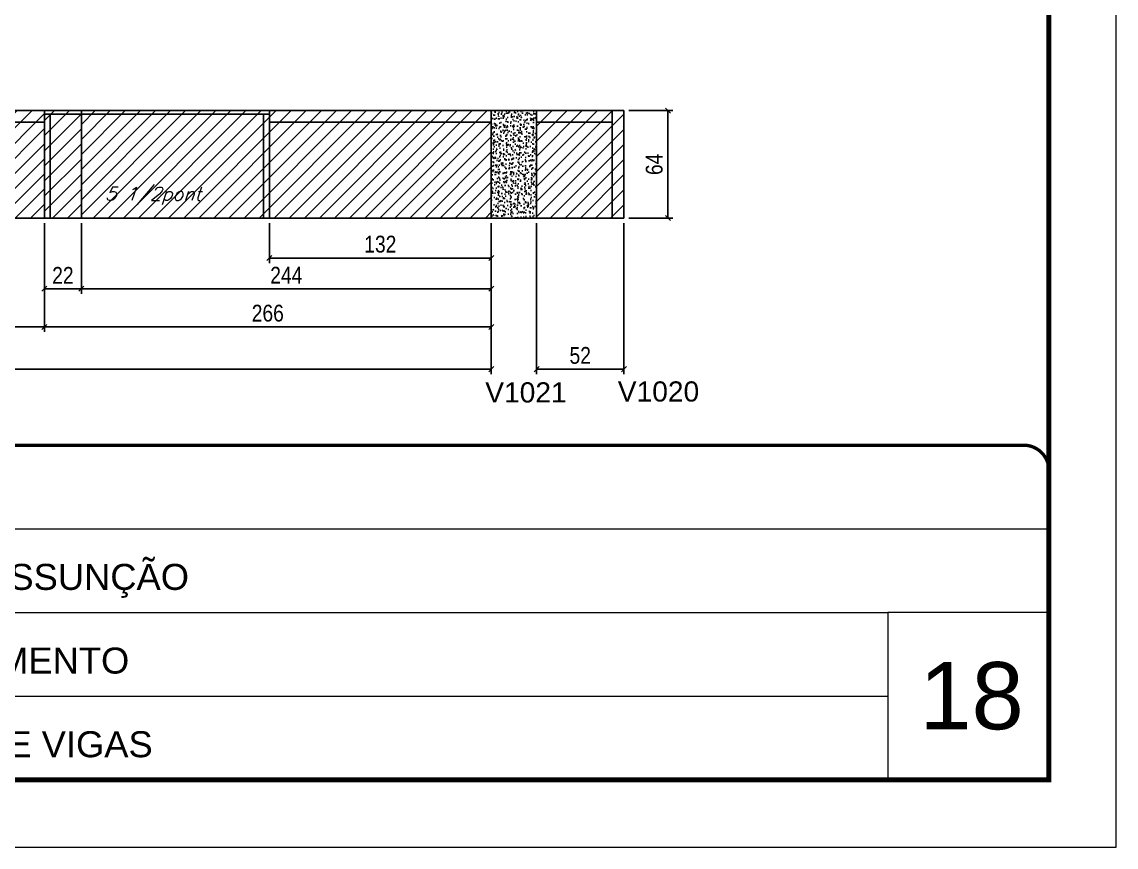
# Model space of a CAD drawing. Extents: x -20960 to -5926, y -2106 to 21915.
# Drawn here: x -9775 to -9123, y 16271 to 16762 of the extents above; entities that cross this region are included whole.
import ezdxf

# ---------------------------------------------------------------- set-up
doc = ezdxf.new("R2010")
doc.units = 0
doc.linetypes.add('CONTINUO', pattern=[0])
doc.linetypes.add('DASHED', pattern=[0.75, 0.5, -0.25])
for name, color, linetype in [('5', 5, 'Continuous'), ('COTA', 241, 'Continuous'), ('Painéis', 200, 'Continuous'), ('Reaproveitamento', 251, 'Continuous'), ('SARR_2.2x7', 40, 'Continuous'), ('SARR_3.5x7', 81, 'Continuous'), ('texto', 7, 'Continuous')]:
    doc.layers.add(name, color=color, linetype=linetype)
for name, color, linetype, lineweight in [('CARIMBO', 255, 'Continuous', 9), ('Folhas', 255, 'Continuous', 9), ('SARRAFO DE PRESSAO', 251, 'DASHED', 9)]:
    doc.layers.add(name, color=color, linetype=linetype, lineweight=lineweight)
doc.styles.add('ARIAL', font='arial.ttf')
doc.styles.add('COTA TECNICA', font='techl___.ttf', dxfattribs={"height": 10})
doc.styles.add('Romans', font='romans.shx')
doc.styles.get("Standard").update_dxf_attribs({"font": 'arial.ttf'})
doc.dimstyles.new('PAINEL', dxfattribs={"dimtxt": 10, "dimasz": 3, "dimexe": 3, "dimexo": 3, "dimgap": 3, "dimtad": 1, "dimdec": 1, "dimzin": 12, "dimdsep": 46, "dimtxsty": 'COTA TECNICA', "dimblk1": 'OBLIQUE', "dimblk2": 'OBLIQUE', "dimsah": 1, "dimcen": 0.9, "dimclrd": 4, "dimclre": 4, "dimclrt": 240, "dimadec": 1, "dimazin": 3, "dimtfac": 1, "dimtdec": 1, "dimtmove": 0, "dimatfit": 3, "dimfxl": 1, "dimtolj": 1, "dimtzin": 12, "dimarcsym": 0})
pattern_1 = [(45, (-150703.2174, -14867.5354), (-4.49012806, 4.49012806), [])]

# ---------------------------------------------------------------- blocks, each defined once
blk = doc.blocks.new('9999999999')
at = {"color": 30, "linetype": 'CONTINUO'}
for p, q in [((98564.56, 34379.64), (99583.98, 34379.64)), ((98564.56, 34329.83), (99487.98, 34329.83)), ((99583.98, 34329.83), (99487.98, 34329.83)), ((99487.98, 34329.83), (99487.98, 34230.21)), ((98564.56, 34280.02), (99487.98, 34280.02))]:
    blk.add_line(p, q, dxfattribs=at)
at = {"color": 30, "linetype": 'CONTINUO', "const_width": 2}
blk.add_lwpolyline([(99583.98, 34230.21), (99583.98, 34414.45, 0.414214), (99568.98, 34429.45), (98228.98, 34429.45, 0.414214), (98213.98, 34414.45), (98213.98, 34245.21, 0.414214), (98228.98, 34230.21), (99583.98, 34230.21)], format="xyb", dxfattribs=at)
at = {"layer": 'Folhas'}
blk.add_lwpolyline([(98138.98, 34190.21), (99623.98, 34190.21), (99623.98, 35240.21), (98138.98, 35240.21)], close=True, dxfattribs=at)
at = {"layer": 'Folhas', "color": 30, "const_width": 3}
blk.add_lwpolyline([(98213.98, 34230.21), (99583.98, 34230.21), (99583.98, 35200.21), (98213.98, 35200.21)], close=True, dxfattribs=at)
at = {"color": 7, "linetype": 'Continuous', "ltscale": 5, "style": 'ARIAL'}
for s, p in [('HOSPITAL ASSUNÇÃO', (98837.68, 34343.32)), ('8° e 9° PAVIMENTO', (98837.68, 34293.51)), ('LATERAIS DE VIGAS', (98837.68, 34243.7))]:
    blk.add_text(s, height=15.4829, dxfattribs=at).set_placement(p)
blk = doc.blocks.new('_Oblique')
at = {"color": 0, "linetype": 'ByBlock', "lineweight": -2}
blk.add_line((-0.5, -0.5), (0.5, 0.5), dxfattribs=at)
blk = doc.blocks.new('*D6883')
at = {"layer": 'COTA', "color": 4, "linetype": 'ByBlock', "lineweight": -2, "transparency": 16777216}
for p, q in [((-9468.55, 16642.54), (-9468.55, 16552.61)), ((-9416.55, 16642.54), (-9416.55, 16552.61)), ((-9416.55, 16555.61), (-9468.55, 16555.61))]:
    blk.add_line(p, q, dxfattribs=at)
at = {"layer": 'Defpoints', "color": 0, "linetype": 'ByBlock', "transparency": 16777216}
for p in [(-9468.55, 16645.54), (-9416.55, 16645.54), (-9468.55, 16555.61)]:
    blk.add_point(p, dxfattribs=at)
at = {"layer": 'COTA', "color": 4, "linetype": 'ByBlock', "lineweight": -2, "transparency": 16777216, "xscale": 3, "yscale": 3, "zscale": 3, "rotation": 180}
blk.add_blockref('_Oblique', (-9468.55, 16555.61), dxfattribs=at)
at = {"layer": 'COTA', "color": 4, "linetype": 'ByBlock', "lineweight": -2, "transparency": 16777216, "xscale": 3, "yscale": 3, "zscale": 3}
blk.add_blockref('_Oblique', (-9416.55, 16555.61), dxfattribs=at)
at = {"layer": 'COTA', "color": 240, "linetype": 'ByBlock', "transparency": 16777216, "insert": (-9442.55, 16563.72), "char_height": 10, "attachment_point": 5, "style": 'COTA TECNICA'}
blk.add_mtext('\\A1;52', dxfattribs=at)
blk = doc.blocks.new('*D6884')
at = {"layer": 'COTA', "color": 4, "linetype": 'ByBlock', "lineweight": -2, "transparency": 16777216}
for p, q in [((-10005.55, 16642.54), (-10005.55, 16577.78)), ((-9761.55, 16642.54), (-9761.55, 16577.78)), ((-10005.55, 16580.78), (-9761.55, 16580.78))]:
    blk.add_line(p, q, dxfattribs=at)
at = {"layer": 'Defpoints', "color": 0, "linetype": 'ByBlock', "transparency": 16777216}
for p in [(-10005.55, 16645.54), (-9761.55, 16645.54), (-9761.55, 16580.78)]:
    blk.add_point(p, dxfattribs=at)
at = {"layer": 'COTA', "color": 4, "linetype": 'ByBlock', "lineweight": -2, "transparency": 16777216, "xscale": 3, "yscale": 3, "zscale": 3, "rotation": 180}
blk.add_blockref('_Oblique', (-10005.55, 16580.78), dxfattribs=at)
at = {"layer": 'COTA', "color": 4, "linetype": 'ByBlock', "lineweight": -2, "transparency": 16777216, "xscale": 3, "yscale": 3, "zscale": 3}
blk.add_blockref('_Oblique', (-9761.55, 16580.78), dxfattribs=at)
at = {"layer": 'COTA', "color": 240, "linetype": 'ByBlock', "transparency": 16777216, "insert": (-9883.55, 16588.86), "char_height": 10, "attachment_point": 5, "style": 'COTA TECNICA'}
blk.add_mtext('\\A1;244', dxfattribs=at)
blk = doc.blocks.new('*D6885')
at = {"layer": 'COTA', "color": 4, "linetype": 'ByBlock', "lineweight": -2, "transparency": 16777216}
for p, q in [((-9761.55, 16642.54), (-9761.55, 16577.78)), ((-9495.55, 16642.53), (-9495.55, 16577.78)), ((-9761.55, 16580.78), (-9495.55, 16580.78))]:
    blk.add_line(p, q, dxfattribs=at)
at = {"layer": 'Defpoints', "color": 0, "linetype": 'ByBlock', "transparency": 16777216}
for p in [(-9761.55, 16645.54), (-9495.55, 16645.53), (-9495.55, 16580.78)]:
    blk.add_point(p, dxfattribs=at)
at = {"layer": 'COTA', "color": 4, "linetype": 'ByBlock', "lineweight": -2, "transparency": 16777216, "xscale": 3, "yscale": 3, "zscale": 3, "rotation": 180}
blk.add_blockref('_Oblique', (-9761.55, 16580.78), dxfattribs=at)
at = {"layer": 'COTA', "color": 4, "linetype": 'ByBlock', "lineweight": -2, "transparency": 16777216, "xscale": 3, "yscale": 3, "zscale": 3}
blk.add_blockref('_Oblique', (-9495.55, 16580.78), dxfattribs=at)
at = {"layer": 'COTA', "color": 240, "linetype": 'ByBlock', "transparency": 16777216, "insert": (-9628.55, 16588.89), "char_height": 10, "attachment_point": 5, "style": 'COTA TECNICA'}
blk.add_mtext('\\A1;266', dxfattribs=at)
blk = doc.blocks.new('*D6886')
at = {"layer": 'COTA', "color": 4, "linetype": 'ByBlock', "lineweight": -2, "transparency": 16777216}
for p, q in [((-9413.55, 16709.54), (-9387.34, 16709.54)), ((-9390.34, 16709.54), (-9390.34, 16645.54)), ((-9413.55, 16645.54), (-9387.34, 16645.54))]:
    blk.add_line(p, q, dxfattribs=at)
at = {"layer": 'Defpoints', "color": 0, "linetype": 'ByBlock', "transparency": 16777216}
for p in [(-9416.55, 16709.54), (-9416.55, 16645.54), (-9390.34, 16645.54)]:
    blk.add_point(p, dxfattribs=at)
at = {"layer": 'COTA', "color": 4, "linetype": 'ByBlock', "lineweight": -2, "transparency": 16777216, "xscale": 3, "yscale": 3, "zscale": 3}
for p, rotation in [((-9390.34, 16709.54), 90), ((-9390.34, 16645.54), 270)]:
    blk.add_blockref('_Oblique', p, dxfattribs=dict(at, rotation=rotation))
at = {"layer": 'COTA', "color": 240, "linetype": 'ByBlock', "transparency": 16777216, "insert": (-9398.45, 16677.54), "char_height": 10, "attachment_point": 5, "rotation": 90, "style": 'COTA TECNICA'}
blk.add_mtext('\\A1;64', dxfattribs=at)
blk = doc.blocks.new('*D6892')
at = {"layer": 'COTA', "color": 4, "linetype": 'ByBlock', "lineweight": -2, "transparency": 16777216}
for p, q in [((-9627.55, 16642.54), (-9627.55, 16618.76)), ((-9495.55, 16642.53), (-9495.55, 16618.76)), ((-9627.55, 16621.76), (-9495.55, 16621.76))]:
    blk.add_line(p, q, dxfattribs=at)
at = {"layer": 'Defpoints', "color": 0, "linetype": 'ByBlock', "transparency": 16777216}
for p in [(-9627.55, 16645.54), (-9495.55, 16645.53), (-9495.55, 16621.76)]:
    blk.add_point(p, dxfattribs=at)
at = {"layer": 'COTA', "color": 4, "linetype": 'ByBlock', "lineweight": -2, "transparency": 16777216, "xscale": 3, "yscale": 3, "zscale": 3, "rotation": 180}
blk.add_blockref('_Oblique', (-9627.55, 16621.76), dxfattribs=at)
at = {"layer": 'COTA', "color": 4, "linetype": 'ByBlock', "lineweight": -2, "transparency": 16777216, "xscale": 3, "yscale": 3, "zscale": 3}
blk.add_blockref('_Oblique', (-9495.55, 16621.76), dxfattribs=at)
at = {"layer": 'COTA', "color": 240, "linetype": 'ByBlock', "transparency": 16777216, "insert": (-9561.55, 16629.97), "char_height": 10, "attachment_point": 5, "style": 'COTA TECNICA'}
blk.add_mtext('\\A1;132', dxfattribs=at)
blk = doc.blocks.new('*D6893')
at = {"layer": 'COTA', "color": 4, "linetype": 'ByBlock', "lineweight": -2, "transparency": 16777216}
for p, q in [((-9761.55, 16642.54), (-9761.55, 16600.44)), ((-9739.55, 16642.54), (-9739.55, 16600.44)), ((-9761.55, 16603.44), (-9739.55, 16603.44))]:
    blk.add_line(p, q, dxfattribs=at)
at = {"layer": 'Defpoints', "color": 0, "linetype": 'ByBlock', "transparency": 16777216}
for p in [(-9761.55, 16645.54), (-9739.55, 16645.54), (-9739.55, 16603.44)]:
    blk.add_point(p, dxfattribs=at)
at = {"layer": 'COTA', "color": 4, "linetype": 'ByBlock', "lineweight": -2, "transparency": 16777216, "xscale": 3, "yscale": 3, "zscale": 3, "rotation": 180}
blk.add_blockref('_Oblique', (-9761.55, 16603.44), dxfattribs=at)
at = {"layer": 'COTA', "color": 4, "linetype": 'ByBlock', "lineweight": -2, "transparency": 16777216, "xscale": 3, "yscale": 3, "zscale": 3}
blk.add_blockref('_Oblique', (-9739.55, 16603.44), dxfattribs=at)
at = {"layer": 'COTA', "color": 240, "linetype": 'ByBlock', "transparency": 16777216, "insert": (-9750.55, 16611.44), "char_height": 10, "attachment_point": 5, "style": 'COTA TECNICA'}
blk.add_mtext('\\A1;22', dxfattribs=at)
blk = doc.blocks.new('*D6894')
at = {"layer": 'COTA', "color": 4, "linetype": 'ByBlock', "lineweight": -2, "transparency": 16777216}
for p, q in [((-9739.55, 16642.54), (-9739.55, 16600.44)), ((-9495.55, 16642.54), (-9495.55, 16600.44)), ((-9739.55, 16603.44), (-9495.55, 16603.44))]:
    blk.add_line(p, q, dxfattribs=at)
at = {"layer": 'Defpoints', "color": 0, "linetype": 'ByBlock', "transparency": 16777216}
for p in [(-9739.55, 16645.54), (-9495.55, 16645.54), (-9495.55, 16603.44)]:
    blk.add_point(p, dxfattribs=at)
at = {"layer": 'COTA', "color": 4, "linetype": 'ByBlock', "lineweight": -2, "transparency": 16777216, "xscale": 3, "yscale": 3, "zscale": 3, "rotation": 180}
blk.add_blockref('_Oblique', (-9739.55, 16603.44), dxfattribs=at)
at = {"layer": 'COTA', "color": 4, "linetype": 'ByBlock', "lineweight": -2, "transparency": 16777216, "xscale": 3, "yscale": 3, "zscale": 3}
blk.add_blockref('_Oblique', (-9495.55, 16603.44), dxfattribs=at)
at = {"layer": 'COTA', "color": 240, "linetype": 'ByBlock', "transparency": 16777216, "insert": (-9617.55, 16611.52), "char_height": 10, "attachment_point": 5, "style": 'COTA TECNICA'}
blk.add_mtext('\\A1;244', dxfattribs=at)
blk = doc.blocks.new('*D6903')
at = {"layer": 'COTA', "color": 4, "lineweight": -2, "ltscale": 25, "transparency": 16777216}
for p, q in [((-10174.55, 16662.53), (-10174.55, 16552.61)), ((-9495.55, 16642.53), (-9495.55, 16552.61)), ((-10174.55, 16555.61), (-9495.55, 16555.61))]:
    blk.add_line(p, q, dxfattribs=at)
at = {"layer": 'Defpoints', "color": 0, "ltscale": 25, "transparency": 16777216}
for p in [(-10174.55, 16665.53), (-9495.55, 16645.53), (-9495.55, 16555.61)]:
    blk.add_point(p, dxfattribs=at)
at = {"layer": 'COTA', "color": 4, "lineweight": -2, "ltscale": 25, "transparency": 16777216, "xscale": 3, "yscale": 3, "zscale": 3, "rotation": 180}
blk.add_blockref('_Oblique', (-10174.55, 16555.61), dxfattribs=at)
at = {"layer": 'COTA', "color": 4, "lineweight": -2, "ltscale": 25, "transparency": 16777216, "xscale": 3, "yscale": 3, "zscale": 3}
blk.add_blockref('_Oblique', (-9495.55, 16555.61), dxfattribs=at)
at = {"layer": 'COTA', "color": 240, "ltscale": 25, "transparency": 16777216, "insert": (-9835.05, 16563.74), "char_height": 10, "attachment_point": 5, "style": 'COTA TECNICA'}
blk.add_mtext('\\A1;679', dxfattribs=at)

msp = doc.modelspace()

# ---------------------------------------------------------------- hatches: boundary and pattern name
at = {"layer": 'COTA', "linetype": 'ByBlock'}
h = msp.add_hatch(dxfattribs=at)
h.set_pattern_fill('AR-CONC', color=256, scale=0.03)
h.set_pattern_definition([(50, (-143646.694, -14053.427), (5.46554007, -0.47817257), [0.5715, -6.2865]), (355, (-143646.694, -14053.427), (-1.05730264, 5.73170536), [0.4572, -5.02921753]), (100.4514447, (-143646.2386, -14053.4666), (4.40823741, 5.25353256), [0.48570026, -5.34270734]), (46.1842, (-143646.694, -14051.903), (8.13237123, -1.26126984), [0.85725, -9.42975]), (96.6355576, (-143646.016, -14052.008), (7.122124, 7.42278374), [0.7285507, -8.01406824]), (351.184151, (-143646.694, -14051.903), (7.122124, 7.42278374), [0.685799, -7.54379196]), (21, (-143645.932, -14052.284), (4.54843174, -3.06795595), [0.5715, -6.2865]), (326, (-143645.932, -14052.284), (1.85406085, 5.52563898), [0.4572, -5.0292]), (71.451445, (-143645.553, -14052.5394), (6.40249258, 2.45768307), [0.48570026, -5.34269813]), (37.5, (-143646.694, -14053.4268), (0.092658098, 2.536651166), [0, -4.96824, 0, -5.1054, 0, -5.04825]), (7.5, (-143646.694, -14053.4268), (2.004589875, 3.005417245), [0, -2.91084, 0, -4.85394, 0, -1.92405]), (327.5, (-143648.3933, -14053.4268), (4.067717855, -0.17186232), [0, -1.905, 0, -5.9436, 0, -7.8867]), (317.5, (-143649.1553, -14053.4268), (4.44387544, 0.76279473), [0, -2.4765, 0, -3.94716, 0, -5.6007])])
h.paths.add_polyline_path([(-9495.55, 16645.54), (-9468.55, 16645.54), (-9468.55, 16709.54), (-9495.55, 16709.54)])
at = {"layer": 'Reaproveitamento', "linetype": 'ByBlock'}
h = msp.add_hatch(dxfattribs=at)
h.set_pattern_fill('ANSI31', color=256, scale=2)
h.set_pattern_definition([(45, (-150871.7337, -11421.81), (-4.49012806, 4.49012806), [])])
h.paths.add_polyline_path([(-9994.55, 16709.53), (-9994.55, 16665.54), (-10005.55, 16665.54), (-10005.55, 16645.53), (-9761.55, 16645.53), (-9761.55, 16709.53)])
h = msp.add_hatch(dxfattribs=at)
h.set_pattern_fill('ANSI31', color=256, scale=2)
h.set_pattern_definition(pattern_1)
h.paths.add_polyline_path([(-9739.55, 16709.54), (-9761.55, 16709.54), (-9761.55, 16645.53), (-9739.55, 16645.53)])
h = msp.add_hatch(dxfattribs=at)
h.set_pattern_fill('ANSI31', color=256, scale=2)
h.set_pattern_definition([(45, (-149104.7174, -6827.5096), (-4.49012806, 4.49012806), [])])
h.paths.add_polyline_path([(-9495.55, 16709.54), (-9739.55, 16709.54), (-9739.55, 16645.53), (-9495.55, 16645.53), (-9495.55, 16645.53)])
h.paths.add_polyline_path([(-9733.31, 16650.72), (-9665.69, 16650.72), (-9660.19, 16666.69), (-9727.81, 16666.69)], flags=24)
h = msp.add_hatch(dxfattribs=at)
h.set_pattern_fill('ANSI31', color=256, scale=2)
h.set_pattern_definition(pattern_1)
h.paths.add_polyline_path([(-9468.55, 16709.54), (-9468.55, 16645.54), (-9416.55, 16645.54), (-9416.55, 16709.54)])

# ---------------------------------------------------------------- linework, layer by layer
at = {"layer": 'COTA', "linetype": 'ByBlock'}
for p, q in [((-9495.55, 16709.54), (-9468.55, 16709.54)), ((-9468.55, 16645.54), (-9495.55, 16645.54))]:
    msp.add_line(p, q, dxfattribs=at)
at = {"layer": 'Painéis', "linetype": 'ByBlock'}
for p, q in [((-9495.55, 16709.54), (-9994.55, 16709.53)), ((-9761.55, 16709.54), (-9761.55, 16645.54)), ((-9739.55, 16645.54), (-9739.55, 16709.54)), ((-9495.55, 16645.54), (-9495.55, 16709.54)), ((-9416.55, 16709.54), (-9468.55, 16709.54)), ((-9468.55, 16709.54), (-9468.55, 16645.54)), ((-9416.55, 16645.54), (-9416.55, 16709.54)), ((-10005.55, 16645.53), (-9495.55, 16645.53)), ((-9468.55, 16645.54), (-9416.55, 16645.54))]:
    msp.add_line(p, q, dxfattribs=at)
at = {"layer": 'SARR_2.2x7', "linetype": 'Continuous'}
for p, q in [((-9761.55, 16707.34), (-9627.55, 16707.34)), ((-9423.55, 16645.54), (-9423.55, 16709.54)), ((-9994.55, 16702.54), (-9761.55, 16702.54)), ((-9495.62, 16702.54), (-9627.55, 16702.54)), ((-9423.55, 16702.54), (-9468.55, 16702.54))]:
    msp.add_line(p, q, dxfattribs=at)
at = {"layer": 'SARR_3.5x7'}
for p, q in [((-9758.05, 16707.34), (-9758.05, 16645.54)), ((-9631.05, 16707.34), (-9631.05, 16645.54)), ((-9627.55, 16645.54), (-9627.55, 16709.54))]:
    msp.add_line(p, q, dxfattribs=at)

# ---------------------------------------------------------------- block references
at = {"layer": 'SARRAFO DE PRESSAO', "color": 6, "linetype": 'ByBlock'}
msp.add_blockref('9999999999', (-108747.48, -17919.11), dxfattribs=at)

# ---------------------------------------------------------------- texts
at = {"layer": '5', "linetype": 'Continuous'}
for s, p in [('V1021', (-9499.09, 16535.79)), ('V1020', (-9420.18, 16536.33))]:
    msp.add_text(s, height=12, rotation=359.99996, dxfattribs=at).set_placement(p)
at = {"layer": 'CARIMBO', "style": 'ARIAL'}
msp.add_text('18', height=40, dxfattribs=at).set_placement((-9240.64, 16341.23))
at = {"layer": 'texto', "color": 2, "insert": (-9696.94, 16658.7), "char_height": 8, "attachment_point": 5, "style": 'Romans'}
msp.add_mtext('{\\Q19;\\C256;5 1/2pont}', dxfattribs=at)

# ---------------------------------------------------------------- dimensions: what is measured, and where the dimension line sits
at = {"layer": 'COTA', "linetype": 'ByBlock'}
for base, p1, p2, angle, picture, middle in [((-9390.34, 16645.54), (-9416.55, 16709.54), (-9416.55, 16645.54), 90, '*D6886', (-9398.45, 16677.54)), ((-9761.55, 16580.78), (-10005.55, 16645.54), (-9761.55, 16645.54), 180, '*D6884', (-9883.55, 16588.86)), ((-9495.55, 16580.78), (-9761.55, 16645.54), (-9495.55, 16645.53), 180, '*D6885', (-9628.55, 16588.89)), ((-9468.55, 16555.61), (-9416.55, 16645.54), (-9468.55, 16645.54), 180, '*D6883', (-9442.55, 16563.72))]:
    dim = msp.add_linear_dim(base=base, p1=p1, p2=p2, angle=angle, dimstyle='PAINEL', dxfattribs=at)
    dim.commit()
    dim.dimension.update_dxf_attribs({"geometry": picture, "text_midpoint": middle})
at = {"layer": 'COTA', "ltscale": 25}
dim = msp.add_linear_dim(base=(-9495.55, 16555.61), p1=(-10174.55, 16665.53), p2=(-9495.55, 16645.53), dimstyle='PAINEL', dxfattribs=at)
dim.commit()
dim.dimension.update_dxf_attribs({"geometry": '*D6903', "text_midpoint": (-9835.05, 16563.74)})
at = {"layer": 'COTA', "linetype": 'ByBlock'}
for base, p1, p2, picture, middle in [((-9739.55, 16603.44), (-9761.55, 16645.54), (-9739.55, 16645.54), '*D6893', (-9750.55, 16611.44)), ((-9495.55, 16621.76), (-9627.55, 16645.54), (-9495.55, 16645.53), '*D6892', (-9561.55, 16629.97))]:
    dim = msp.add_linear_dim(base=base, p1=p1, p2=p2, dimstyle='PAINEL', override={"dimtmove": 1}, dxfattribs=at)
    dim.commit()
    dim.dimension.update_dxf_attribs({"geometry": picture, "text_midpoint": middle})
dim = msp.add_linear_dim(base=(-9495.55, 16603.44), p1=(-9739.55, 16645.54), p2=(-9495.55, 16645.54), dimstyle='PAINEL', dxfattribs=at)
dim.commit()
dim.dimension.update_dxf_attribs({"geometry": '*D6894', "text_midpoint": (-9617.55, 16611.52)})

doc.saveas('drawing.dxf')
